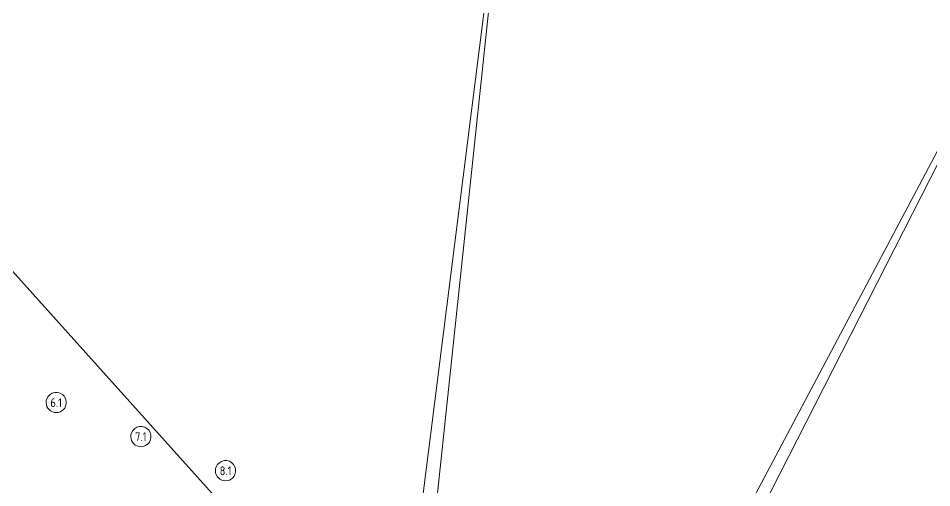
# Model space of a CAD drawing. Header units: millimetres. Extents: x -584918 to 2941280, y 3000189 to 4229862.
# Drawn here: x 190182 to 226208, y 3683638 to 3702161 of the extents above; entities that cross this region are included whole.
import ezdxf

# ---------------------------------------------------------------- set-up
doc = ezdxf.new("R2010")
doc.units = ezdxf.units.MM
for name, color, linetype, lineweight in [('Оси', 7, 'Continuous', 0), ('экспертиза ДУ', 1, 'Continuous', 0), ('экспертиза ДУ пояснения', 6, 'Continuous', 0)]:
    doc.layers.add(name, color=color, linetype=linetype, lineweight=lineweight)
doc.styles.add('GOST Common', font='', dxfattribs={"width": 0.9, "height": 700})
doc.styles.get('GOST Common').set_extended_font_data('GOST Common')

# ---------------------------------------------------------------- blocks, each defined once
blk = doc.blocks.new('Ось сетки - Круг_Ø8 мм-6577-АР Этаж 01')
at = {"layer": 'Оси'}
for start, end in [(360, 180), (180, 360)]:
    blk.add_arc((0, 0), 4, start, end, dxfattribs=at)

msp = doc.modelspace()

# ---------------------------------------------------------------- linework, layer by layer
at = {"layer": 'экспертиза ДУ'}
msp.add_lwpolyline([(215439.194, 3663794.928), (150067.279, 3736608.128)], dxfattribs=at)
at = {"layer": 'экспертиза ДУ пояснения'}
for points in [[(209655.147, 3711219.894), (203228.719, 3660286.242)], [(204276.326, 3660342.549), (209655.147, 3711219.894)], [(211270.319, 3668294.075), (233485.223, 3710244.841)], [(233485.223, 3710244.841), (212170.717, 3668385.589)]]:
    msp.add_lwpolyline(points, dxfattribs=at)

# ---------------------------------------------------------------- block references
at = {"layer": 'Оси', "xscale": 99.99999999999994, "yscale": 99.99999999999994, "zscale": 99.99999999999994, "rotation": 338.0513009164571}
for p in [(191680.396, 3687002.208), (195019.464, 3685656.614), (198358.532, 3684311.019)]:
    msp.add_blockref('Ось сетки - Круг_Ø8 мм-6577-АР Этаж 01', p, dxfattribs=at)

# ---------------------------------------------------------------- texts
at = {"layer": 'Оси', "char_height": 350, "width": 577.215, "attachment_point": 1, "style": 'GOST Common'}
for s, insert in [('6.1', (191447.936, 3687172.597)), ('7.1', (194787.004, 3685827.003)), ('8.1', (198126.072, 3684481.408))]:
    msp.add_mtext(s, dxfattribs=dict(at, insert=insert))

doc.saveas('drawing.dxf')
